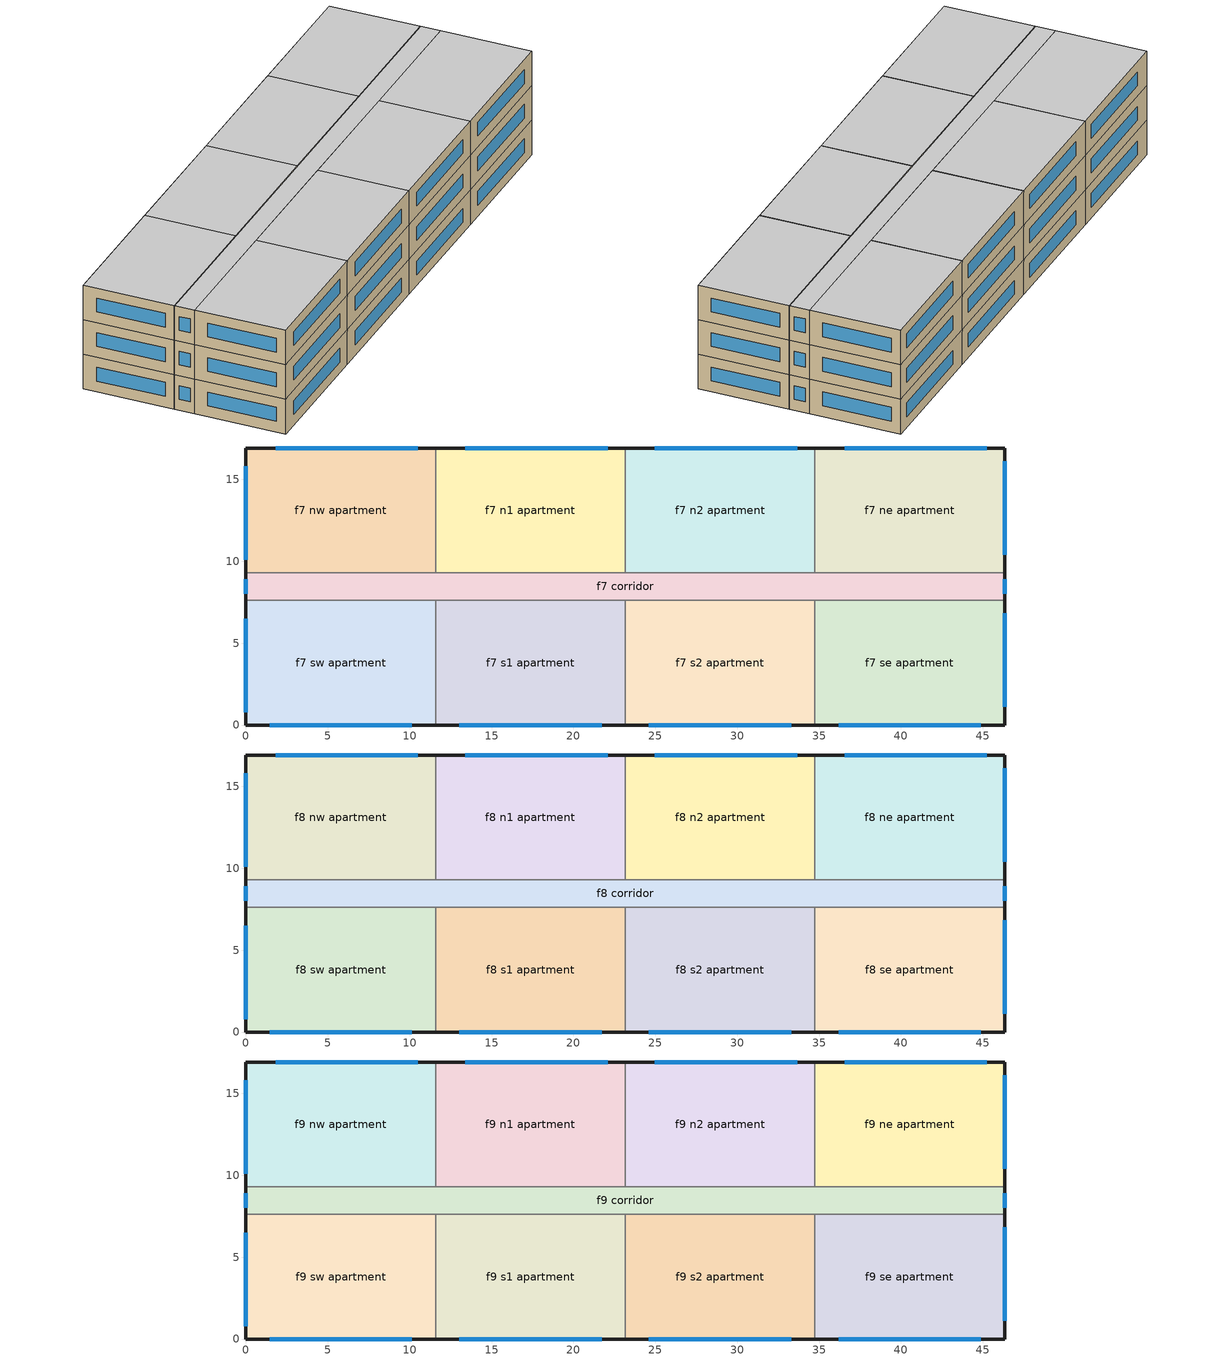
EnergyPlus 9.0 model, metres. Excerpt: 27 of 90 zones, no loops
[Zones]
f7 n1 apartment
 floor to f6 n1 apartment (int_slab_floor): 11.58,16.92 23.16,16.92 23.16,9.3 11.58,9.3 z18.29
 wall outside (res_ext_wall): 23.16,16.92 11.58,16.92 z18.29:21.33
 wall to f7 n2 apartment (int_wall): 23.16,9.3 23.16,16.92 z18.29:21.33
 wall to f7 corridor (int_wall): 11.58,9.3 23.16,9.3 z18.29:21.33
 window (reswindow_u__shgc_0.25): 22.08,16.92 13.4,16.92 z19.24:20.46
f7 n2 apartment
 floor to f6 n2 apartment (int_slab_floor): 23.16,16.92 34.75,16.92 34.75,9.3 23.16,9.3 z18.29
 wall outside (res_ext_wall): 34.75,16.92 23.16,16.92 z18.29:21.33
 wall to f7 ne apartment (int_wall): 34.75,9.3 34.75,16.92 z18.29:21.33
 wall to f7 corridor (int_wall): 23.16,9.3 34.75,9.3 z18.29:21.33
 window (reswindow_u__shgc_0.25): 33.66,16.92 24.98,16.92 z19.24:20.46
f7 ne apartment
 floor to f6 ne apartment (int_slab_floor): 34.75,16.92 46.33,16.92 46.33,9.3 34.75,9.3 z18.29
 wall outside (res_ext_wall): 46.33,9.3 46.33,16.92 34.75,16.92 z18.29:21.33
 wall to f7 corridor (int_wall): 34.75,9.3 46.33,9.3 z18.29:21.33
 window (reswindow_u__shgc_0.25): 45.25,16.92 36.56,16.92 / 46.33,10.4 46.33,16.11 z19.24:20.46
f7 nw apartment
 floor to f6 nw apartment (int_slab_floor): 0,16.92 11.58,16.92 11.58,9.3 0,9.3 z18.29
 wall outside (res_ext_wall): 11.58,16.92 0,16.92 0,9.3 z18.29:21.33
 wall to f7 n1 apartment (int_wall): 11.58,9.3 11.58,16.92 z18.29:21.33
 wall to f7 corridor (int_wall): 0,9.3 11.58,9.3 z18.29:21.33
 window (reswindow_u__shgc_0.25): 10.5,16.92 1.81,16.92 / 0,15.8 0,10.08 z19.24:20.46
f7 s1 apartment
 floor to f6 s1 apartment (int_slab_floor): 11.58,7.62 23.16,7.62 23.16,0 11.58,0 z18.29
 wall outside (res_ext_wall): 11.58,0 23.16,0 z18.29:21.33
 wall to f7 s2 apartment (int_wall): 23.16,0 23.16,7.62 z18.29:21.33
 wall to f7 corridor (int_wall): 23.16,7.62 11.58,7.62 z18.29:21.33
 window (reswindow_u__shgc_0.25): 13.03,0 21.72,0 z19.24:20.46
f7 s2 apartment
 floor to f6 s2 apartment (int_slab_floor): 23.16,7.62 34.75,7.62 34.75,0 23.16,0 z18.29
 wall outside (res_ext_wall): 23.16,0 34.75,0 z18.29:21.33
 wall to f7 se apartment (int_wall): 34.75,0 34.75,7.62 z18.29:21.33
 wall to f7 corridor (int_wall): 34.75,7.62 23.16,7.62 z18.29:21.33
 window (reswindow_u__shgc_0.25): 24.61,0 33.3,0 z19.24:20.46
f7 se apartment
 floor to f6 se apartment (int_slab_floor): 34.75,7.62 46.33,7.62 46.33,0 34.75,0 z18.29
 wall outside (res_ext_wall): 34.75,0 46.33,0 46.33,7.62 z18.29:21.33
 wall to f7 corridor (int_wall): 46.33,7.62 34.75,7.62 z18.29:21.33
 window (reswindow_u__shgc_0.25): 36.19,0 44.88,0 / 46.33,1.1 46.33,6.81 z19.24:20.46
f7 sw apartment
 floor to f6 sw apartment (int_slab_floor): 0,7.62 11.58,7.62 11.58,0 0,0 z18.29
 wall outside (res_ext_wall): 0,7.62 0,0 11.58,0 z18.29:21.33
 wall to f7 s1 apartment (int_wall): 11.58,0 11.58,7.62 z18.29:21.33
 wall to f7 corridor (int_wall): 11.58,7.62 0,7.62 z18.29:21.33
 window (reswindow_u__shgc_0.25): 0,6.5 0,0.79 / 1.45,0 10.13,0 z19.24:20.46
f7 corridor
 floor to f6 corridor (int_slab_floor): 0,9.3 46.33,9.3 46.33,7.62 0,7.62 z18.29
 wall outside (res_ext_wall): 46.33,7.62 46.33,9.3 / 0,9.3 0,7.62 z18.29:21.33
 window (reswindow_u__shgc_0.25): 0,8.91 0,8 / 46.33,8 46.33,8.91 z19.24:20.46
f8 n1 apartment
 floor to f7 n1 apartment (int_slab_floor): 11.58,16.92 23.16,16.92 23.16,9.3 11.58,9.3 z21.33
 wall outside (res_ext_wall): 23.16,16.92 11.58,16.92 z21.33:24.38
 wall to f8 n2 apartment (int_wall): 23.16,9.3 23.16,16.92 z21.33:24.38
 wall to f8 corridor (int_wall): 11.58,9.3 23.16,9.3 z21.33:24.38
 window (reswindow_u__shgc_0.25): 22.08,16.92 13.4,16.92 z22.29:23.51
f8 n2 apartment
 floor to f7 n2 apartment (int_slab_floor): 23.16,16.92 34.75,16.92 34.75,9.3 23.16,9.3 z21.33
 wall outside (res_ext_wall): 34.75,16.92 23.16,16.92 z21.33:24.38
 wall to f8 ne apartment (int_wall): 34.75,9.3 34.75,16.92 z21.33:24.38
 wall to f8 corridor (int_wall): 23.16,9.3 34.75,9.3 z21.33:24.38
 window (reswindow_u__shgc_0.25): 33.66,16.92 24.98,16.92 z22.29:23.51
f8 ne apartment
 floor to f7 ne apartment (int_slab_floor): 34.75,16.92 46.33,16.92 46.33,9.3 34.75,9.3 z21.33
 wall outside (res_ext_wall): 46.33,9.3 46.33,16.92 34.75,16.92 z21.33:24.38
 wall to f8 corridor (int_wall): 34.75,9.3 46.33,9.3 z21.33:24.38
 window (reswindow_u__shgc_0.25): 45.25,16.92 36.56,16.92 / 46.33,10.4 46.33,16.11 z22.29:23.51
f8 nw apartment
 floor to f7 nw apartment (int_slab_floor): 0,16.92 11.58,16.92 11.58,9.3 0,9.3 z21.33
 wall outside (res_ext_wall): 11.58,16.92 0,16.92 0,9.3 z21.33:24.38
 wall to f8 n1 apartment (int_wall): 11.58,9.3 11.58,16.92 z21.33:24.38
 wall to f8 corridor (int_wall): 0,9.3 11.58,9.3 z21.33:24.38
 window (reswindow_u__shgc_0.25): 10.5,16.92 1.81,16.92 / 0,15.8 0,10.08 z22.29:23.51
f8 s1 apartment
 floor to f7 s1 apartment (int_slab_floor): 11.58,7.62 23.16,7.62 23.16,0 11.58,0 z21.33
 wall outside (res_ext_wall): 11.58,0 23.16,0 z21.33:24.38
 wall to f8 s2 apartment (int_wall): 23.16,0 23.16,7.62 z21.33:24.38
 wall to f8 corridor (int_wall): 23.16,7.62 11.58,7.62 z21.33:24.38
 window (reswindow_u__shgc_0.25): 13.03,0 21.72,0 z22.29:23.51
f8 s2 apartment
 floor to f7 s2 apartment (int_slab_floor): 23.16,7.62 34.75,7.62 34.75,0 23.16,0 z21.33
 wall outside (res_ext_wall): 23.16,0 34.75,0 z21.33:24.38
 wall to f8 se apartment (int_wall): 34.75,0 34.75,7.62 z21.33:24.38
 wall to f8 corridor (int_wall): 34.75,7.62 23.16,7.62 z21.33:24.38
 window (reswindow_u__shgc_0.25): 24.61,0 33.3,0 z22.29:23.51
f8 se apartment
 floor to f7 se apartment (int_slab_floor): 34.75,7.62 46.33,7.62 46.33,0 34.75,0 z21.33
 wall outside (res_ext_wall): 34.75,0 46.33,0 46.33,7.62 z21.33:24.38
 wall to f8 corridor (int_wall): 46.33,7.62 34.75,7.62 z21.33:24.38
 window (reswindow_u__shgc_0.25): 36.19,0 44.88,0 / 46.33,1.1 46.33,6.81 z22.29:23.51
f8 sw apartment
 floor to f7 sw apartment (int_slab_floor): 0,7.62 11.58,7.62 11.58,0 0,0 z21.33
 wall outside (res_ext_wall): 0,7.62 0,0 11.58,0 z21.33:24.38
 wall to f8 s1 apartment (int_wall): 11.58,0 11.58,7.62 z21.33:24.38
 wall to f8 corridor (int_wall): 11.58,7.62 0,7.62 z21.33:24.38
 window (reswindow_u__shgc_0.25): 0,6.5 0,0.79 / 1.45,0 10.13,0 z22.29:23.51
f8 corridor
 floor to f7 corridor (int_slab_floor): 0,9.3 46.33,9.3 46.33,7.62 0,7.62 z21.33
 wall outside (res_ext_wall): 46.33,7.62 46.33,9.3 / 0,9.3 0,7.62 z21.33:24.38
 window (reswindow_u__shgc_0.25): 0,8.91 0,8 / 46.33,8 46.33,8.91 z22.29:23.51
f9 n1 apartment
 floor to f8 n1 apartment (int_slab_floor): 11.58,16.92 23.16,16.92 23.16,9.3 11.58,9.3 z24.38
 wall outside (res_ext_wall): 23.16,16.92 11.58,16.92 z24.38:27.43
 wall to f9 n2 apartment (int_wall): 23.16,9.3 23.16,16.92 z24.38:27.43
 wall to f9 corridor (int_wall): 11.58,9.3 23.16,9.3 z24.38:27.43
 window (reswindow_u__shgc_0.25): 22.08,16.92 13.4,16.92 z25.34:26.56
 ceiling to t n1 apartment (int_slab_ceiling): 23.16,9.3 23.16,16.92 11.58,16.92 11.58,9.3 z27.43
f9 n2 apartment
 floor to f8 n2 apartment (int_slab_floor): 23.16,16.92 34.75,16.92 34.75,9.3 23.16,9.3 z24.38
 wall outside (res_ext_wall): 34.75,16.92 23.16,16.92 z24.38:27.43
 wall to f9 ne apartment (int_wall): 34.75,9.3 34.75,16.92 z24.38:27.43
 wall to f9 corridor (int_wall): 23.16,9.3 34.75,9.3 z24.38:27.43
 window (reswindow_u__shgc_0.25): 33.66,16.92 24.98,16.92 z25.34:26.56
 ceiling to t n2 apartment (int_slab_ceiling): 34.75,9.3 34.75,16.92 23.16,16.92 23.16,9.3 z27.43
f9 ne apartment
 floor to f8 ne apartment (int_slab_floor): 34.75,16.92 46.33,16.92 46.33,9.3 34.75,9.3 z24.38
 wall outside (res_ext_wall): 46.33,9.3 46.33,16.92 34.75,16.92 z24.38:27.43
 wall to f9 corridor (int_wall): 34.75,9.3 46.33,9.3 z24.38:27.43
 window (reswindow_u__shgc_0.25): 45.25,16.92 36.56,16.92 / 46.33,10.4 46.33,16.11 z25.34:26.56
 ceiling to t ne apartment (int_slab_ceiling): 46.33,9.3 46.33,16.92 34.75,16.92 34.75,9.3 z27.43
f9 nw apartment
 floor to f8 nw apartment (int_slab_floor): 0,16.92 11.58,16.92 11.58,9.3 0,9.3 z24.38
 wall outside (res_ext_wall): 11.58,16.92 0,16.92 0,9.3 z24.38:27.43
 wall to f9 n1 apartment (int_wall): 11.58,9.3 11.58,16.92 z24.38:27.43
 wall to f9 corridor (int_wall): 0,9.3 11.58,9.3 z24.38:27.43
 window (reswindow_u__shgc_0.25): 10.5,16.92 1.81,16.92 / 0,15.8 0,10.08 z25.34:26.56
 ceiling to t nw apartment (int_slab_ceiling): 11.58,9.3 11.58,16.92 0,16.92 0,9.3 z27.43
f9 s1 apartment
 floor to f8 s1 apartment (int_slab_floor): 11.58,7.62 23.16,7.62 23.16,0 11.58,0 z24.38
 wall outside (res_ext_wall): 11.58,0 23.16,0 z24.38:27.43
 wall to f9 s2 apartment (int_wall): 23.16,0 23.16,7.62 z24.38:27.43
 wall to f9 corridor (int_wall): 23.16,7.62 11.58,7.62 z24.38:27.43
 window (reswindow_u__shgc_0.25): 13.03,0 21.72,0 z25.34:26.56
 ceiling to t s1 apartment (int_slab_ceiling): 23.16,0 23.16,7.62 11.58,7.62 11.58,0 z27.43
f9 s2 apartment
 floor to f8 s2 apartment (int_slab_floor): 23.16,7.62 34.75,7.62 34.75,0 23.16,0 z24.38
 wall outside (res_ext_wall): 23.16,0 34.75,0 z24.38:27.43
 wall to f9 se apartment (int_wall): 34.75,0 34.75,7.62 z24.38:27.43
 wall to f9 corridor (int_wall): 34.75,7.62 23.16,7.62 z24.38:27.43
 window (reswindow_u__shgc_0.25): 24.61,0 33.3,0 z25.34:26.56
 ceiling to t s2 apartment (int_slab_ceiling): 34.75,0 34.75,7.62 23.16,7.62 23.16,0 z27.43
f9 se apartment
 floor to f8 se apartment (int_slab_floor): 34.75,7.62 46.33,7.62 46.33,0 34.75,0 z24.38
 wall outside (res_ext_wall): 34.75,0 46.33,0 46.33,7.62 z24.38:27.43
 wall to f9 corridor (int_wall): 46.33,7.62 34.75,7.62 z24.38:27.43
 window (reswindow_u__shgc_0.25): 36.19,0 44.88,0 / 46.33,1.1 46.33,6.81 z25.34:26.56
 ceiling to t se apartment (int_slab_ceiling): 46.33,0 46.33,7.62 34.75,7.62 34.75,0 z27.43
f9 sw apartment
 floor to f8 sw apartment (int_slab_floor): 0,7.62 11.58,7.62 11.58,0 0,0 z24.38
 wall outside (res_ext_wall): 0,7.62 0,0 11.58,0 z24.38:27.43
 wall to f9 s1 apartment (int_wall): 11.58,0 11.58,7.62 z24.38:27.43
 wall to f9 corridor (int_wall): 11.58,7.62 0,7.62 z24.38:27.43
 window (reswindow_u__shgc_0.25): 0,6.5 0,0.79 / 1.45,0 10.13,0 z25.34:26.56
 ceiling to t sw apartment (int_slab_ceiling): 11.58,0 11.58,7.62 0,7.62 0,0 z27.43
f9 corridor
 floor to f8 corridor (int_slab_floor): 0,9.3 46.33,9.3 46.33,7.62 0,7.62 z24.38
 wall outside (res_ext_wall): 46.33,7.62 46.33,9.3 / 0,9.3 0,7.62 z24.38:27.43
 window (reswindow_u__shgc_0.25): 0,8.91 0,8 / 46.33,8 46.33,8.91 z25.34:26.56
 ceiling to t corridor (int_slab_ceiling): 46.33,7.62 46.33,9.3 0,9.3 0,7.62 z27.43
[Building]
ApartmentHighRise: 0, city, 0.04, 0.2, fullinteriorandexterior, 25, 6
[Site:GroundTemperature:FCfactorMethod]
16, 11.9, 7.7, 4, 7.9, 13.8, 17.2, 20.8, 24.8, 26.1, 26.5, 22.5
[Site:Location]
atlanta-hartsfield.jackson.intl.ap_ga_usa wmo=722190: 33.64, -84.43, -5, 313
[Site:WaterMainsTemperature]
correlation: , 16.6, 22.5
[SizingPeriod:DesignDay]
atlanta-hartsfield.jackson.intl.ap_ga_usa ann clg .4% condns db=>mwb: 7, 21, summerdesignday, 34.4, 9.5, defaultmultipliers, , wetbulb, 23.5, , , , , 97621, 4, 300, no, no, no, ashraetau, , , 0.556, 1.779
atlanta-hartsfield.jackson.intl.ap_ga_usa ann htg 99.6% condns db: 1, 21, winterdesignday, -6.3, 0, defaultmultipliers, , wetbulb, -6.3, , , , , 97621, 5.3, 320, no, no, no, ashraeclearsky, , , , , 0
[Construction]
int_slab_ceiling: cp02 carpet pad, 100mm normalweight concrete floor
int_slab_floor: 100mm normalweight concrete floor, cp02 carpet pad
int_wall: g01 13mm gypsum board, g01 13mm gypsum board
interiorfurnishings: std wood 6inch
res_ext_wall: f07 25mm stucco, g01 16mm gypsum board, res_exterior_wall_insulation, g01 16mm gypsum board
reswindow_u__shgc_0.25: res window glazing layer
[Material]
100mm normalweight concrete floor: mediumrough, 0.1016, 2.31, 2322, 832
f07 25mm stucco: smooth, 0.0254, 0.72, 1856, 840, 0.9, 0.7, 0.7
g01 13mm gypsum board: smooth, 0.0127, 0.16, 800, 1090, 0.9, 0.7, 0.5
g01 16mm gypsum board: mediumsmooth, 0.0159, 0.16, 800, 1090
std wood 6inch: mediumsmooth, 0.15, 0.12, 540, 1210, 0.9, 0.7, 0.7
[Material:NoMass]
cp02 carpet pad: veryrough, 0.21648, 0.9, 0.7, 0.8
res_exterior_wall_insulation: mediumsmooth, 2.368, 0.9, 0.7, 0.7
[WindowMaterial:SimpleGlazingSystem]
res window glazing layer: 2.78235, 0.25, 0.275
[ElectricEquipment]
f7 n1 apartment_plug_mn1_equip: f7 n1 apartment, eqp_apt_sch, watts/area, , 6.67, , 0, 0.5, 0, MiscPlug
f7 n2 apartment_plug_mn2_equip: f7 n2 apartment, eqp_apt_sch, watts/area, , 6.67, , 0, 0.5, 0, MiscPlug
f7 ne apartment_plug_mne_equip: f7 ne apartment, eqp_apt_sch, watts/area, , 6.67, , 0, 0.5, 0, MiscPlug
f7 nw apartment_plug_mnw_equip: f7 nw apartment, eqp_apt_sch, watts/area, , 6.67, , 0, 0.5, 0, MiscPlug
f7 s1 apartment_plug_ms1_equip: f7 s1 apartment, eqp_apt_sch, watts/area, , 6.67, , 0, 0.5, 0, MiscPlug
f7 s2 apartment_plug_ms2_equip: f7 s2 apartment, eqp_apt_sch, watts/area, , 6.67, , 0, 0.5, 0, MiscPlug
f7 se apartment_plug_mse_equip: f7 se apartment, eqp_apt_sch, watts/area, , 6.67, , 0, 0.5, 0, MiscPlug
f7 sw apartment_plug_msw_equip: f7 sw apartment, eqp_apt_sch, watts/area, , 6.67, , 0, 0.5, 0, MiscPlug
f8 n1 apartment_plug_mn1_equip: f8 n1 apartment, eqp_apt_sch, watts/area, , 6.67, , 0, 0.5, 0, MiscPlug
f8 n2 apartment_plug_mn2_equip: f8 n2 apartment, eqp_apt_sch, watts/area, , 6.67, , 0, 0.5, 0, MiscPlug
f8 ne apartment_plug_mne_equip: f8 ne apartment, eqp_apt_sch, watts/area, , 6.67, , 0, 0.5, 0, MiscPlug
f8 nw apartment_plug_mnw_equip: f8 nw apartment, eqp_apt_sch, watts/area, , 6.67, , 0, 0.5, 0, MiscPlug
f8 s1 apartment_plug_ms1_equip: f8 s1 apartment, eqp_apt_sch, watts/area, , 6.67, , 0, 0.5, 0, MiscPlug
f8 s2 apartment_plug_ms2_equip: f8 s2 apartment, eqp_apt_sch, watts/area, , 6.67, , 0, 0.5, 0, MiscPlug
f8 se apartment_plug_mse_equip: f8 se apartment, eqp_apt_sch, watts/area, , 6.67, , 0, 0.5, 0, MiscPlug
f8 sw apartment_plug_msw_equip: f8 sw apartment, eqp_apt_sch, watts/area, , 6.67, , 0, 0.5, 0, MiscPlug
f9 n1 apartment_plug_mn1_equip: f9 n1 apartment, eqp_apt_sch, watts/area, , 6.67, , 0, 0.5, 0, MiscPlug
f9 n2 apartment_plug_mn2_equip: f9 n2 apartment, eqp_apt_sch, watts/area, , 6.67, , 0, 0.5, 0, MiscPlug
f9 ne apartment_plug_mne_equip: f9 ne apartment, eqp_apt_sch, watts/area, , 6.67, , 0, 0.5, 0, MiscPlug
f9 nw apartment_plug_mnw_equip: f9 nw apartment, eqp_apt_sch, watts/area, , 6.67, , 0, 0.5, 0, MiscPlug
f9 s1 apartment_plug_ms1_equip: f9 s1 apartment, eqp_apt_sch, watts/area, , 6.67, , 0, 0.5, 0, MiscPlug
f9 s2 apartment_plug_ms2_equip: f9 s2 apartment, eqp_apt_sch, watts/area, , 6.67, , 0, 0.5, 0, MiscPlug
f9 se apartment_plug_mse_equip: f9 se apartment, eqp_apt_sch, watts/area, , 6.67, , 0, 0.5, 0, MiscPlug
f9 sw apartment_plug_msw_equip: f9 sw apartment, eqp_apt_sch, watts/area, , 6.67, , 0, 0.5, 0, MiscPlug
[Exterior:Lights]
facade lighting: exterior_lgt_always_on, 10720.1, astronomicalclock, General
[InternalMass]
f7 n1 apartment_internalmass_1: interiorfurnishings, f7 n1 apartment, 176.4981
f7 n2 apartment_internalmass_1: interiorfurnishings, f7 n2 apartment, 176.4981
f7 ne apartment_internalmass_1: interiorfurnishings, f7 ne apartment, 176.4981
f7 nw apartment_internalmass_1: interiorfurnishings, f7 nw apartment, 176.4981
f7 s1 apartment_internalmass_1: interiorfurnishings, f7 s1 apartment, 176.4981
f7 s2 apartment_internalmass_1: interiorfurnishings, f7 s2 apartment, 176.4981
f7 se apartment_internalmass_1: interiorfurnishings, f7 se apartment, 176.4981
f7 sw apartment_internalmass_1: interiorfurnishings, f7 sw apartment, 176.4981
f8 n1 apartment_internalmass_1: interiorfurnishings, f8 n1 apartment, 176.4981
f8 n2 apartment_internalmass_1: interiorfurnishings, f8 n2 apartment, 176.4981
f8 ne apartment_internalmass_1: interiorfurnishings, f8 ne apartment, 176.4981
f8 nw apartment_internalmass_1: interiorfurnishings, f8 nw apartment, 176.4981
f8 s1 apartment_internalmass_1: interiorfurnishings, f8 s1 apartment, 176.4981
f8 s2 apartment_internalmass_1: interiorfurnishings, f8 s2 apartment, 176.4981
f8 se apartment_internalmass_1: interiorfurnishings, f8 se apartment, 176.4981
f8 sw apartment_internalmass_1: interiorfurnishings, f8 sw apartment, 176.4981
f9 n1 apartment_internalmass_1: interiorfurnishings, f9 n1 apartment, 176.4981
f9 n2 apartment_internalmass_1: interiorfurnishings, f9 n2 apartment, 176.4981
f9 ne apartment_internalmass_1: interiorfurnishings, f9 ne apartment, 176.4981
f9 nw apartment_internalmass_1: interiorfurnishings, f9 nw apartment, 176.4981
f9 s1 apartment_internalmass_1: interiorfurnishings, f9 s1 apartment, 176.4981
f9 s2 apartment_internalmass_1: interiorfurnishings, f9 s2 apartment, 176.4981
f9 se apartment_internalmass_1: interiorfurnishings, f9 se apartment, 176.4981
f9 sw apartment_internalmass_1: interiorfurnishings, f9 sw apartment, 176.4981
[Lights]
f7 corridor_lights_hardwired: f7 corridor, ltg_cor_sch, watts/area, , 8.52502, , 0, 0.6, 0.2, 1, LightsWired, no
f7 n1 apartment_lights_hardwired: f7 n1 apartment, ltg_apt_sch, watts/area, , 11.5174, , 0, 0.6, 0.2, 1, LightsWired, no
f7 n1 apartment_lights_plugin: f7 n1 apartment, ltg_apt_sch, watts/area, , 2.90626, , 0, 0.6, 0.2, 1, LightsPlugIn, no
f7 n2 apartment_lights_hardwired: f7 n2 apartment, ltg_apt_sch, watts/area, , 11.5174, , 0, 0.6, 0.2, 1, LightsWired, no
f7 n2 apartment_lights_plugin: f7 n2 apartment, ltg_apt_sch, watts/area, , 2.90626, , 0, 0.6, 0.2, 1, LightsPlugIn, no
f7 ne apartment_lights_hardwired: f7 ne apartment, ltg_apt_sch, watts/area, , 11.5174, , 0, 0.6, 0.2, 1, LightsWired, no
f7 ne apartment_lights_plugin: f7 ne apartment, ltg_apt_sch, watts/area, , 2.90626, , 0, 0.6, 0.2, 1, LightsPlugIn, no
f7 nw apartment_lights_hardwired: f7 nw apartment, ltg_apt_sch, watts/area, , 11.5174, , 0, 0.6, 0.2, 1, LightsWired, no
f7 nw apartment_lights_plugin: f7 nw apartment, ltg_apt_sch, watts/area, , 2.90626, , 0, 0.6, 0.2, 1, LightsPlugIn, no
f7 s1 apartment_lights_hardwired: f7 s1 apartment, ltg_apt_sch, watts/area, , 11.5174, , 0, 0.6, 0.2, 1, LightsWired, no
f7 s1 apartment_lights_plugin: f7 s1 apartment, ltg_apt_sch, watts/area, , 2.90626, , 0, 0.6, 0.2, 1, LightsPlugIn, no
f7 s2 apartment_lights_hardwired: f7 s2 apartment, ltg_apt_sch, watts/area, , 11.5174, , 0, 0.6, 0.2, 1, LightsWired, no
f7 s2 apartment_lights_plugin: f7 s2 apartment, ltg_apt_sch, watts/area, , 2.90626, , 0, 0.6, 0.2, 1, LightsPlugIn, no
f7 se apartment_lights_hardwired: f7 se apartment, ltg_apt_sch, watts/area, , 11.5174, , 0, 0.6, 0.2, 1, LightsWired, no
f7 se apartment_lights_plugin: f7 se apartment, ltg_apt_sch, watts/area, , 2.90626, , 0, 0.6, 0.2, 1, LightsPlugIn, no
f7 sw apartment_lights_hardwired: f7 sw apartment, ltg_apt_sch, watts/area, , 11.5174, , 0, 0.6, 0.2, 1, LightsWired, no
f7 sw apartment_lights_plugin: f7 sw apartment, ltg_apt_sch, watts/area, , 2.90626, , 0, 0.6, 0.2, 1, LightsPlugIn, no
f8 corridor_lights_hardwired: f8 corridor, ltg_cor_sch, watts/area, , 8.52502, , 0, 0.6, 0.2, 1, LightsWired, no
f8 n1 apartment_lights_hardwired: f8 n1 apartment, ltg_apt_sch, watts/area, , 11.5174, , 0, 0.6, 0.2, 1, LightsWired, no
f8 n1 apartment_lights_plugin: f8 n1 apartment, ltg_apt_sch, watts/area, , 2.90626, , 0, 0.6, 0.2, 1, LightsPlugIn, no
f8 n2 apartment_lights_hardwired: f8 n2 apartment, ltg_apt_sch, watts/area, , 11.5174, , 0, 0.6, 0.2, 1, LightsWired, no
f8 n2 apartment_lights_plugin: f8 n2 apartment, ltg_apt_sch, watts/area, , 2.90626, , 0, 0.6, 0.2, 1, LightsPlugIn, no
f8 ne apartment_lights_hardwired: f8 ne apartment, ltg_apt_sch, watts/area, , 11.5174, , 0, 0.6, 0.2, 1, LightsWired, no
f8 ne apartment_lights_plugin: f8 ne apartment, ltg_apt_sch, watts/area, , 2.90626, , 0, 0.6, 0.2, 1, LightsPlugIn, no
f8 nw apartment_lights_hardwired: f8 nw apartment, ltg_apt_sch, watts/area, , 11.5174, , 0, 0.6, 0.2, 1, LightsWired, no
f8 nw apartment_lights_plugin: f8 nw apartment, ltg_apt_sch, watts/area, , 2.90626, , 0, 0.6, 0.2, 1, LightsPlugIn, no
f8 s1 apartment_lights_hardwired: f8 s1 apartment, ltg_apt_sch, watts/area, , 11.5174, , 0, 0.6, 0.2, 1, LightsWired, no
f8 s1 apartment_lights_plugin: f8 s1 apartment, ltg_apt_sch, watts/area, , 2.90626, , 0, 0.6, 0.2, 1, LightsPlugIn, no
f8 s2 apartment_lights_hardwired: f8 s2 apartment, ltg_apt_sch, watts/area, , 11.5174, , 0, 0.6, 0.2, 1, LightsWired, no
f8 s2 apartment_lights_plugin: f8 s2 apartment, ltg_apt_sch, watts/area, , 2.90626, , 0, 0.6, 0.2, 1, LightsPlugIn, no
f8 se apartment_lights_hardwired: f8 se apartment, ltg_apt_sch, watts/area, , 11.5174, , 0, 0.6, 0.2, 1, LightsWired, no
f8 se apartment_lights_plugin: f8 se apartment, ltg_apt_sch, watts/area, , 2.90626, , 0, 0.6, 0.2, 1, LightsPlugIn, no
f8 sw apartment_lights_hardwired: f8 sw apartment, ltg_apt_sch, watts/area, , 11.5174, , 0, 0.6, 0.2, 1, LightsWired, no
f8 sw apartment_lights_plugin: f8 sw apartment, ltg_apt_sch, watts/area, , 2.90626, , 0, 0.6, 0.2, 1, LightsPlugIn, no
f9 corridor_lights_hardwired: f9 corridor, ltg_cor_sch, watts/area, , 8.52502, , 0, 0.6, 0.2, 1, LightsWired, no
f9 n1 apartment_lights_hardwired: f9 n1 apartment, ltg_apt_sch, watts/area, , 11.5174, , 0, 0.6, 0.2, 1, LightsWired, no
f9 n1 apartment_lights_plugin: f9 n1 apartment, ltg_apt_sch, watts/area, , 2.90626, , 0, 0.6, 0.2, 1, LightsPlugIn, no
f9 n2 apartment_lights_hardwired: f9 n2 apartment, ltg_apt_sch, watts/area, , 11.5174, , 0, 0.6, 0.2, 1, LightsWired, no
f9 n2 apartment_lights_plugin: f9 n2 apartment, ltg_apt_sch, watts/area, , 2.90626, , 0, 0.6, 0.2, 1, LightsPlugIn, no
f9 ne apartment_lights_hardwired: f9 ne apartment, ltg_apt_sch, watts/area, , 11.5174, , 0, 0.6, 0.2, 1, LightsWired, no
f9 ne apartment_lights_plugin: f9 ne apartment, ltg_apt_sch, watts/area, , 2.90626, , 0, 0.6, 0.2, 1, LightsPlugIn, no
f9 nw apartment_lights_hardwired: f9 nw apartment, ltg_apt_sch, watts/area, , 11.5174, , 0, 0.6, 0.2, 1, LightsWired, no
f9 nw apartment_lights_plugin: f9 nw apartment, ltg_apt_sch, watts/area, , 2.90626, , 0, 0.6, 0.2, 1, LightsPlugIn, no
f9 s1 apartment_lights_hardwired: f9 s1 apartment, ltg_apt_sch, watts/area, , 11.5174, , 0, 0.6, 0.2, 1, LightsWired, no
f9 s1 apartment_lights_plugin: f9 s1 apartment, ltg_apt_sch, watts/area, , 2.90626, , 0, 0.6, 0.2, 1, LightsPlugIn, no
f9 s2 apartment_lights_hardwired: f9 s2 apartment, ltg_apt_sch, watts/area, , 11.5174, , 0, 0.6, 0.2, 1, LightsWired, no
f9 s2 apartment_lights_plugin: f9 s2 apartment, ltg_apt_sch, watts/area, , 2.90626, , 0, 0.6, 0.2, 1, LightsPlugIn, no
f9 se apartment_lights_hardwired: f9 se apartment, ltg_apt_sch, watts/area, , 11.5174, , 0, 0.6, 0.2, 1, LightsWired, no
f9 se apartment_lights_plugin: f9 se apartment, ltg_apt_sch, watts/area, , 2.90626, , 0, 0.6, 0.2, 1, LightsPlugIn, no
f9 sw apartment_lights_hardwired: f9 sw apartment, ltg_apt_sch, watts/area, , 11.5174, , 0, 0.6, 0.2, 1, LightsWired, no
f9 sw apartment_lights_plugin: f9 sw apartment, ltg_apt_sch, watts/area, , 2.90626, , 0, 0.6, 0.2, 1, LightsPlugIn, no
[People]
f7 n1 apartment people: f7 n1 apartment, occ_apt_sch, people, 2.5, , , 0.3, autocalculate, activity schedule
f7 n2 apartment people: f7 n2 apartment, occ_apt_sch, people, 2.5, , , 0.3, autocalculate, activity schedule
f7 ne apartment people: f7 ne apartment, occ_apt_sch, people, 2.5, , , 0.3, autocalculate, activity schedule
f7 nw apartment people: f7 nw apartment, occ_apt_sch, people, 2.5, , , 0.3, autocalculate, activity schedule
f7 s1 apartment people: f7 s1 apartment, occ_apt_sch, people, 2.5, , , 0.3, autocalculate, activity schedule
f7 s2 apartment people: f7 s2 apartment, occ_apt_sch, people, 2.5, , , 0.3, autocalculate, activity schedule
f7 se apartment people: f7 se apartment, occ_apt_sch, people, 2.5, , , 0.3, autocalculate, activity schedule
f7 sw apartment people: f7 sw apartment, occ_apt_sch, people, 2.5, , , 0.3, autocalculate, activity schedule
f8 n1 apartment people: f8 n1 apartment, occ_apt_sch, people, 2.5, , , 0.3, autocalculate, activity schedule
f8 n2 apartment people: f8 n2 apartment, occ_apt_sch, people, 2.5, , , 0.3, autocalculate, activity schedule
f8 ne apartment people: f8 ne apartment, occ_apt_sch, people, 2.5, , , 0.3, autocalculate, activity schedule
f8 nw apartment people: f8 nw apartment, occ_apt_sch, people, 2.5, , , 0.3, autocalculate, activity schedule
f8 s1 apartment people: f8 s1 apartment, occ_apt_sch, people, 2.5, , , 0.3, autocalculate, activity schedule
f8 s2 apartment people: f8 s2 apartment, occ_apt_sch, people, 2.5, , , 0.3, autocalculate, activity schedule
f8 se apartment people: f8 se apartment, occ_apt_sch, people, 2.5, , , 0.3, autocalculate, activity schedule
f8 sw apartment people: f8 sw apartment, occ_apt_sch, people, 2.5, , , 0.3, autocalculate, activity schedule
f9 n1 apartment people: f9 n1 apartment, occ_apt_sch, people, 2.5, , , 0.3, autocalculate, activity schedule
f9 n2 apartment people: f9 n2 apartment, occ_apt_sch, people, 2.5, , , 0.3, autocalculate, activity schedule
f9 ne apartment people: f9 ne apartment, occ_apt_sch, people, 2.5, , , 0.3, autocalculate, activity schedule
f9 nw apartment people: f9 nw apartment, occ_apt_sch, people, 2.5, , , 0.3, autocalculate, activity schedule
f9 s1 apartment people: f9 s1 apartment, occ_apt_sch, people, 2.5, , , 0.3, autocalculate, activity schedule
f9 s2 apartment people: f9 s2 apartment, occ_apt_sch, people, 2.5, , , 0.3, autocalculate, activity schedule
f9 se apartment people: f9 se apartment, occ_apt_sch, people, 2.5, , , 0.3, autocalculate, activity schedule
f9 sw apartment people: f9 sw apartment, occ_apt_sch, people, 2.5, , , 0.3, autocalculate, activity schedule
[Zone]
f7 corridor: 0, 0, 7.6196, 18.2871, 1, 1, -9999, autocalculate, autocalculate, , , yes
f7 n1 apartment: 0, 11.5818, 9.2959, 18.2871, 1, 1, -9999, autocalculate, autocalculate, , , yes
f7 n2 apartment: 0, 23.1637, 9.2959, 18.2871, 1, 1, -9999, autocalculate, autocalculate, , , yes
f7 ne apartment: 0, 34.7455, 9.2959, 18.2871, 1, 1, -9999, autocalculate, autocalculate, , , yes
f7 nw apartment: 0, 0, 9.2959, 18.2871, 1, 1, -9999, autocalculate, autocalculate, , , yes
f7 s1 apartment: 0, 11.5818, 0, 18.2871, 1, 1, -9999, autocalculate, autocalculate, , , yes
f7 s2 apartment: 0, 23.1637, 0, 18.2871, 1, 1, -9999, autocalculate, autocalculate, , , yes
f7 se apartment: 0, 34.7455, 0, 18.2871, 1, 1, -9999, autocalculate, autocalculate, , , yes
f7 sw apartment: 0, 0, 0, 18.2871, 1, 1, -9999, autocalculate, autocalculate, , , yes
f8 corridor: 0, 0, 7.6196, 21.3349, 1, 1, -9999, autocalculate, autocalculate, , , yes
f8 n1 apartment: 0, 11.5818, 9.2959, 21.3349, 1, 1, -9999, autocalculate, autocalculate, , , yes
f8 n2 apartment: 0, 23.1637, 9.2959, 21.3349, 1, 1, -9999, autocalculate, autocalculate, , , yes
f8 ne apartment: 0, 34.7455, 9.2959, 21.3349, 1, 1, -9999, autocalculate, autocalculate, , , yes
f8 nw apartment: 0, 0, 9.2959, 21.3349, 1, 1, -9999, autocalculate, autocalculate, , , yes
f8 s1 apartment: 0, 11.5818, 0, 21.3349, 1, 1, -9999, autocalculate, autocalculate, , , yes
f8 s2 apartment: 0, 23.1637, 0, 21.3349, 1, 1, -9999, autocalculate, autocalculate, , , yes
f8 se apartment: 0, 34.7455, 0, 21.3349, 1, 1, -9999, autocalculate, autocalculate, , , yes
f8 sw apartment: 0, 0, 0, 21.3349, 1, 1, -9999, autocalculate, autocalculate, , , yes
f9 corridor: 0, 0, 7.6196, 24.3828, 1, 1, -9999, autocalculate, autocalculate, , , yes
f9 n1 apartment: 0, 11.5818, 9.2959, 24.3828, 1, 1, -9999, autocalculate, autocalculate, , , yes
f9 n2 apartment: 0, 23.1637, 9.2959, 24.3828, 1, 1, -9999, autocalculate, autocalculate, , , yes
f9 ne apartment: 0, 34.7455, 9.2959, 24.3828, 1, 1, -9999, autocalculate, autocalculate, , , yes
f9 nw apartment: 0, 0, 9.2959, 24.3828, 1, 1, -9999, autocalculate, autocalculate, , , yes
f9 s1 apartment: 0, 11.5818, 0, 24.3828, 1, 1, -9999, autocalculate, autocalculate, , , yes
f9 s2 apartment: 0, 23.1637, 0, 24.3828, 1, 1, -9999, autocalculate, autocalculate, , , yes
f9 se apartment: 0, 34.7455, 0, 24.3828, 1, 1, -9999, autocalculate, autocalculate, , , yes
f9 sw apartment: 0, 0, 0, 24.3828, 1, 1, -9999, autocalculate, autocalculate, , , yes
[ZoneInfiltration:DesignFlowRate]
f7 corridor_infiltration: f7 corridor, inf_apt_sch, flow/exteriorarea, , , 0.00056896, , 0, 0, 0.224, 0
f7 n1 apartment_infiltration: f7 n1 apartment, inf_apt_sch, flow/exteriorarea, , , 0.00056896, , 0, 0, 0.224, 0
f7 n2 apartment_infiltration: f7 n2 apartment, inf_apt_sch, flow/exteriorarea, , , 0.00056896, , 0, 0, 0.224, 0
f7 ne apartment_infiltration: f7 ne apartment, inf_apt_sch, flow/exteriorarea, , , 0.00056896, , 0, 0, 0.224, 0
f7 nw apartment_infiltration: f7 nw apartment, inf_apt_sch, flow/exteriorarea, , , 0.00056896, , 0, 0, 0.224, 0
f7 s1 apartment_infiltration: f7 s1 apartment, inf_apt_sch, flow/exteriorarea, , , 0.00056896, , 0, 0, 0.224, 0
f7 s2 apartment_infiltration: f7 s2 apartment, inf_apt_sch, flow/exteriorarea, , , 0.00056896, , 0, 0, 0.224, 0
f7 se apartment_infiltration: f7 se apartment, inf_apt_sch, flow/exteriorarea, , , 0.00056896, , 0, 0, 0.224, 0
f7 sw apartment_infiltration: f7 sw apartment, inf_apt_sch, flow/exteriorarea, , , 0.00056896, , 0, 0, 0.224, 0
f8 corridor_infiltration: f8 corridor, inf_apt_sch, flow/exteriorarea, , , 0.00056896, , 0, 0, 0.224, 0
f8 n1 apartment_infiltration: f8 n1 apartment, inf_apt_sch, flow/exteriorarea, , , 0.00056896, , 0, 0, 0.224, 0
f8 n2 apartment_infiltration: f8 n2 apartment, inf_apt_sch, flow/exteriorarea, , , 0.00056896, , 0, 0, 0.224, 0
f8 ne apartment_infiltration: f8 ne apartment, inf_apt_sch, flow/exteriorarea, , , 0.00056896, , 0, 0, 0.224, 0
f8 nw apartment_infiltration: f8 nw apartment, inf_apt_sch, flow/exteriorarea, , , 0.00056896, , 0, 0, 0.224, 0
f8 s1 apartment_infiltration: f8 s1 apartment, inf_apt_sch, flow/exteriorarea, , , 0.00056896, , 0, 0, 0.224, 0
f8 s2 apartment_infiltration: f8 s2 apartment, inf_apt_sch, flow/exteriorarea, , , 0.00056896, , 0, 0, 0.224, 0
f8 se apartment_infiltration: f8 se apartment, inf_apt_sch, flow/exteriorarea, , , 0.00056896, , 0, 0, 0.224, 0
f8 sw apartment_infiltration: f8 sw apartment, inf_apt_sch, flow/exteriorarea, , , 0.00056896, , 0, 0, 0.224, 0
f9 corridor_infiltration: f9 corridor, inf_apt_sch, flow/exteriorarea, , , 0.00056896, , 0, 0, 0.224, 0
f9 n1 apartment_infiltration: f9 n1 apartment, inf_apt_sch, flow/exteriorarea, , , 0.00056896, , 0, 0, 0.224, 0
f9 n2 apartment_infiltration: f9 n2 apartment, inf_apt_sch, flow/exteriorarea, , , 0.00056896, , 0, 0, 0.224, 0
f9 ne apartment_infiltration: f9 ne apartment, inf_apt_sch, flow/exteriorarea, , , 0.00056896, , 0, 0, 0.224, 0
f9 nw apartment_infiltration: f9 nw apartment, inf_apt_sch, flow/exteriorarea, , , 0.00056896, , 0, 0, 0.224, 0
f9 s1 apartment_infiltration: f9 s1 apartment, inf_apt_sch, flow/exteriorarea, , , 0.00056896, , 0, 0, 0.224, 0
f9 s2 apartment_infiltration: f9 s2 apartment, inf_apt_sch, flow/exteriorarea, , , 0.00056896, , 0, 0, 0.224, 0
f9 se apartment_infiltration: f9 se apartment, inf_apt_sch, flow/exteriorarea, , , 0.00056896, , 0, 0, 0.224, 0
f9 sw apartment_infiltration: f9 sw apartment, inf_apt_sch, flow/exteriorarea, , , 0.00056896, , 0, 0, 0.224, 0
[ZoneVentilation:WindandStackOpenArea]
f7 n1 apartment sliding door ventilation: f7 n1 apartment, 0.1181, sliding_doors_ventilation_availability_sch, autocalculate, 0, 15.2393, autocalculate, 18.89, , 25.56, , -100, , 15.56, , 26.67, , 40
f7 n2 apartment sliding door ventilation: f7 n2 apartment, 0.1181, sliding_doors_ventilation_availability_sch, autocalculate, 0, 15.2393, autocalculate, 18.89, , 25.56, , -100, , 15.56, , 26.67, , 40
f7 ne apartment sliding door ventilation: f7 ne apartment, 0.1181, sliding_doors_ventilation_availability_sch, autocalculate, 0, 15.2393, autocalculate, 18.89, , 25.56, , -100, , 15.56, , 26.67, , 40
f7 nw apartment sliding door ventilation: f7 nw apartment, 0.1181, sliding_doors_ventilation_availability_sch, autocalculate, 0, 15.2393, autocalculate, 18.89, , 25.56, , -100, , 15.56, , 26.67, , 40
f7 s1 apartment sliding door ventilation: f7 s1 apartment, 0.1181, sliding_doors_ventilation_availability_sch, autocalculate, 180, 15.2393, autocalculate, 18.89, , 25.56, , -100, , 15.56, , 26.67, , 40
f7 s2 apartment sliding door ventilation: f7 s2 apartment, 0.1181, sliding_doors_ventilation_availability_sch, autocalculate, 180, 15.2393, autocalculate, 18.89, , 25.56, , -100, , 15.56, , 26.67, , 40
f7 se apartment sliding door ventilation: f7 se apartment, 0.1181, sliding_doors_ventilation_availability_sch, autocalculate, 180, 15.2393, autocalculate, 18.89, , 25.56, , -100, , 15.56, , 26.67, , 40
f7 sw apartment sliding door ventilation: f7 sw apartment, 0.1181, sliding_doors_ventilation_availability_sch, autocalculate, 180, 15.2393, autocalculate, 18.89, , 25.56, , -100, , 15.56, , 26.67, , 40
f8 n1 apartment sliding door ventilation: f8 n1 apartment, 0.1181, sliding_doors_ventilation_availability_sch, autocalculate, 0, 15.2393, autocalculate, 18.89, , 25.56, , -100, , 15.56, , 26.67, , 40
f8 n2 apartment sliding door ventilation: f8 n2 apartment, 0.1181, sliding_doors_ventilation_availability_sch, autocalculate, 0, 15.2393, autocalculate, 18.89, , 25.56, , -100, , 15.56, , 26.67, , 40
f8 ne apartment sliding door ventilation: f8 ne apartment, 0.1181, sliding_doors_ventilation_availability_sch, autocalculate, 0, 15.2393, autocalculate, 18.89, , 25.56, , -100, , 15.56, , 26.67, , 40
f8 nw apartment sliding door ventilation: f8 nw apartment, 0.1181, sliding_doors_ventilation_availability_sch, autocalculate, 0, 15.2393, autocalculate, 18.89, , 25.56, , -100, , 15.56, , 26.67, , 40
f8 s1 apartment sliding door ventilation: f8 s1 apartment, 0.1181, sliding_doors_ventilation_availability_sch, autocalculate, 180, 15.2393, autocalculate, 18.89, , 25.56, , -100, , 15.56, , 26.67, , 40
f8 s2 apartment sliding door ventilation: f8 s2 apartment, 0.1181, sliding_doors_ventilation_availability_sch, autocalculate, 180, 15.2393, autocalculate, 18.89, , 25.56, , -100, , 15.56, , 26.67, , 40
f8 se apartment sliding door ventilation: f8 se apartment, 0.1181, sliding_doors_ventilation_availability_sch, autocalculate, 180, 15.2393, autocalculate, 18.89, , 25.56, , -100, , 15.56, , 26.67, , 40
f8 sw apartment sliding door ventilation: f8 sw apartment, 0.1181, sliding_doors_ventilation_availability_sch, autocalculate, 180, 15.2393, autocalculate, 18.89, , 25.56, , -100, , 15.56, , 26.67, , 40
f9 n1 apartment sliding door ventilation: f9 n1 apartment, 0.1181, sliding_doors_ventilation_availability_sch, autocalculate, 0, 15.2393, autocalculate, 18.89, , 25.56, , -100, , 15.56, , 26.67, , 40
f9 n2 apartment sliding door ventilation: f9 n2 apartment, 0.1181, sliding_doors_ventilation_availability_sch, autocalculate, 0, 15.2393, autocalculate, 18.89, , 25.56, , -100, , 15.56, , 26.67, , 40
f9 ne apartment sliding door ventilation: f9 ne apartment, 0.1181, sliding_doors_ventilation_availability_sch, autocalculate, 0, 15.2393, autocalculate, 18.89, , 25.56, , -100, , 15.56, , 26.67, , 40
f9 nw apartment sliding door ventilation: f9 nw apartment, 0.1181, sliding_doors_ventilation_availability_sch, autocalculate, 0, 15.2393, autocalculate, 18.89, , 25.56, , -100, , 15.56, , 26.67, , 40
f9 s1 apartment sliding door ventilation: f9 s1 apartment, 0.1181, sliding_doors_ventilation_availability_sch, autocalculate, 180, 15.2393, autocalculate, 18.89, , 25.56, , -100, , 15.56, , 26.67, , 40
f9 s2 apartment sliding door ventilation: f9 s2 apartment, 0.1181, sliding_doors_ventilation_availability_sch, autocalculate, 180, 15.2393, autocalculate, 18.89, , 25.56, , -100, , 15.56, , 26.67, , 40
f9 se apartment sliding door ventilation: f9 se apartment, 0.1181, sliding_doors_ventilation_availability_sch, autocalculate, 180, 15.2393, autocalculate, 18.89, , 25.56, , -100, , 15.56, , 26.67, , 40
f9 sw apartment sliding door ventilation: f9 sw apartment, 0.1181, sliding_doors_ventilation_availability_sch, autocalculate, 180, 15.2393, autocalculate, 18.89, , 25.56, , -100, , 15.56, , 26.67, , 40
[Schedule:Compact]
activity schedule: any number, through: 12/31, for: alldays, until: 24:00, 95
eqp_apt_sch: fraction, through: 12/31, for: alldays, until: 1:00, 0.45, until: 2:00, 0.41, until: 3:00, 0.39, until: 5:00, 0.38, until: 6:00, 0.43, until: 7:00, 0.54, until: 8:00, 0.65, until: 9:00, 0.66, until: 10:00, 0.67, until: 11:00, 0.69, until: 12:00, 0.7, until: 13:00, 0.69, until: 14:00, 0.66, until: 15:00, 0.65, until: 16:00, 0.68, until: 17:00, 0.8, until: 19:00, 1, until: 20:00, 0.93, until: 21:00, 0.89, until: 22:00, 0.85, until: 23:00, 0.71, until: 24:00, 0.58
exterior_lgt_always_on; inf_apt_sch: fraction, through: 12/31, for: alldays, until: 24:00, 1
ltg_apt_sch: fraction, through: 12/31, for: alldays, until: 4:00, 0.011316, until: 5:00, 0.0339481, until: 6:00, 0.0735542, until: 7:00, 0.0792122, until: 8:00, 0.0735542, until: 9:00, 0.0339481, until: 15:00, 0.0226321, until: 16:00, 0.0396061, until: 17:00, 0.0792122, until: 18:00, 0.11316, until: 19:00, 0.152766, until: 21:00, 0.181056, until: 22:00, 0.124476, until: 23:00, 0.0678962, until: 24:00, 0.0282901
ltg_cor_sch: fraction, through: 12/31, for: alldays, until: 24:00, 0.576875
occ_apt_sch: fraction, through: 12/31, for: alldays, until: 7:00, 1, until: 8:00, 0.85, until: 9:00, 0.39, until: 16:00, 0.25, until: 17:00, 0.3, until: 18:00, 0.52, until: 21:00, 0.87, until: 24:00, 1
sliding_doors_ventilation_availability_sch: fraction, through: 12/31, for: winterdesignday summerdesignday, until: 24:00, 0, for: allotherdays, until: 6:00, 0, until: 22:00, 1, until: 24:00, 0
